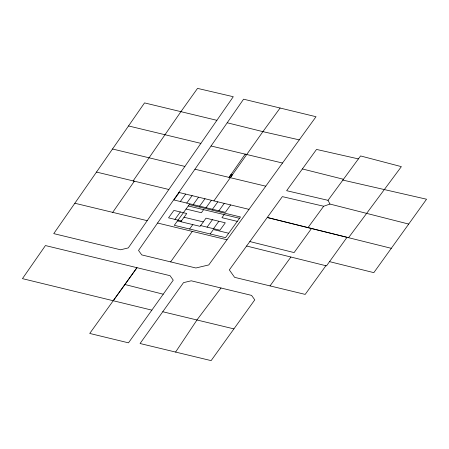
<?xml version="1.0" encoding="UTF-8"?>
<svg xmlns="http://www.w3.org/2000/svg" width="449" height="449" viewBox="0 0 449 449"><rect width="100%" height="100%" fill="white"/><g stroke="black" fill="none" stroke-linecap="round" stroke-linejoin="round"><path stroke-width="0.67" d="M175.598 352.067L197.105 319.755L220.992 287.994M216.895 120.321L144.539 102.9L53.745 233.62L120.568 249.779L128.291 247.91L233.284 96.715L197.538 88.38L180.913 111.666L133.134 180.891L168.863 189.489M112.693 212.366L134.358 181.188L96.501 172.068M157.577 223.024L243.583 99.184L316.023 116.718L208.785 264.932L195.882 267.991L141.744 254.903L138.533 250.435L157.577 223.024L227.003 239.772M230.331 177.697L232.554 174.526L231.235 174.218L229.052 177.389L245.182 154.136L282.522 163.032M213.904 200.894L262.906 131.647L280.097 108.029M170.654 261.885L192.301 231.403M163.228 294.213L173.252 280.148L170.042 275.68L45.433 245.558L22.45 278.638L151.846 310.136L163.228 294.213L124.901 284.503L89.727 333.444L128.487 342.834L151.846 310.136M162.757 311.746L183.518 282.64L191.235 280.799L251.58 295.397L254.774 299.853L211.125 360.62L140.066 343.519L162.757 311.746L233.912 328.881M124.901 284.503L136.973 267.688L113.227 300.729M348.559 237.701L401.361 166.646L360.569 155.943L342.868 180.088L426.55 199.221L373.826 272.644L329.555 261.638M179.269 192.548L173.903 199.968L225.308 212.355L230.674 204.935M180.33 201.517L185.695 194.097M174.953 219.387L180.318 211.967M186.756 203.066L192.121 195.646M180.818 221.705L186.745 213.516L173.892 210.418L168.527 217.838L181.379 220.936M193.182 204.615L198.548 197.195M199.609 206.158L204.974 198.739M189.618 229.001L192.806 224.595M203.616 209.649L201.393 212.725L186.06 209.026M206.035 207.707L211.4 200.288M212.456 209.256L217.821 201.837M207.079 227.132L212.444 219.713M218.882 210.806L224.247 203.386M213.505 228.681L218.871 221.262M210.183 233.957L213.37 229.551L228.698 233.25M224.18 214.605L221.952 217.681L237.285 221.379M408.725 224.068L329.959 204.059L323.684 206.237L282.342 196.628L229.327 269.905L234.603 277.342L305.191 294.398L325.89 265.729M329.959 204.059L328.017 200.327L286.636 190.696L316.517 149.433L358.403 158.901M270.034 285.901L290.89 257.03M246.596 246.013L326.502 265.875L347.021 237.313L311.511 228.502L294.101 252.585L249.829 241.556M308.008 227.615L323.684 206.237M328.017 200.327L343.479 179.28L302.396 168.953M299.281 139.869L262.906 131.647L227.2 122.768M211.069 145.998L246.714 154.501M194.956 169.217L265.763 186.195M128.526 125.95L200.888 143.371M112.514 149.001L184.876 166.416M178.809 192.436L248.999 209.352M188.283 205.951L239.508 218.298M184.039 217.254L203.318 221.901M200.652 225.583L219.931 230.23L225.297 222.811L206.018 218.163L200.097 226.352L177.473 220.902M74.837 203.245L147.199 220.667M391.298 248.319L267.256 217.484L311.511 228.502M189.248 204.621L174.285 225.308L225.51 237.656L240.473 216.968L189.248 204.621"/></g></svg>
